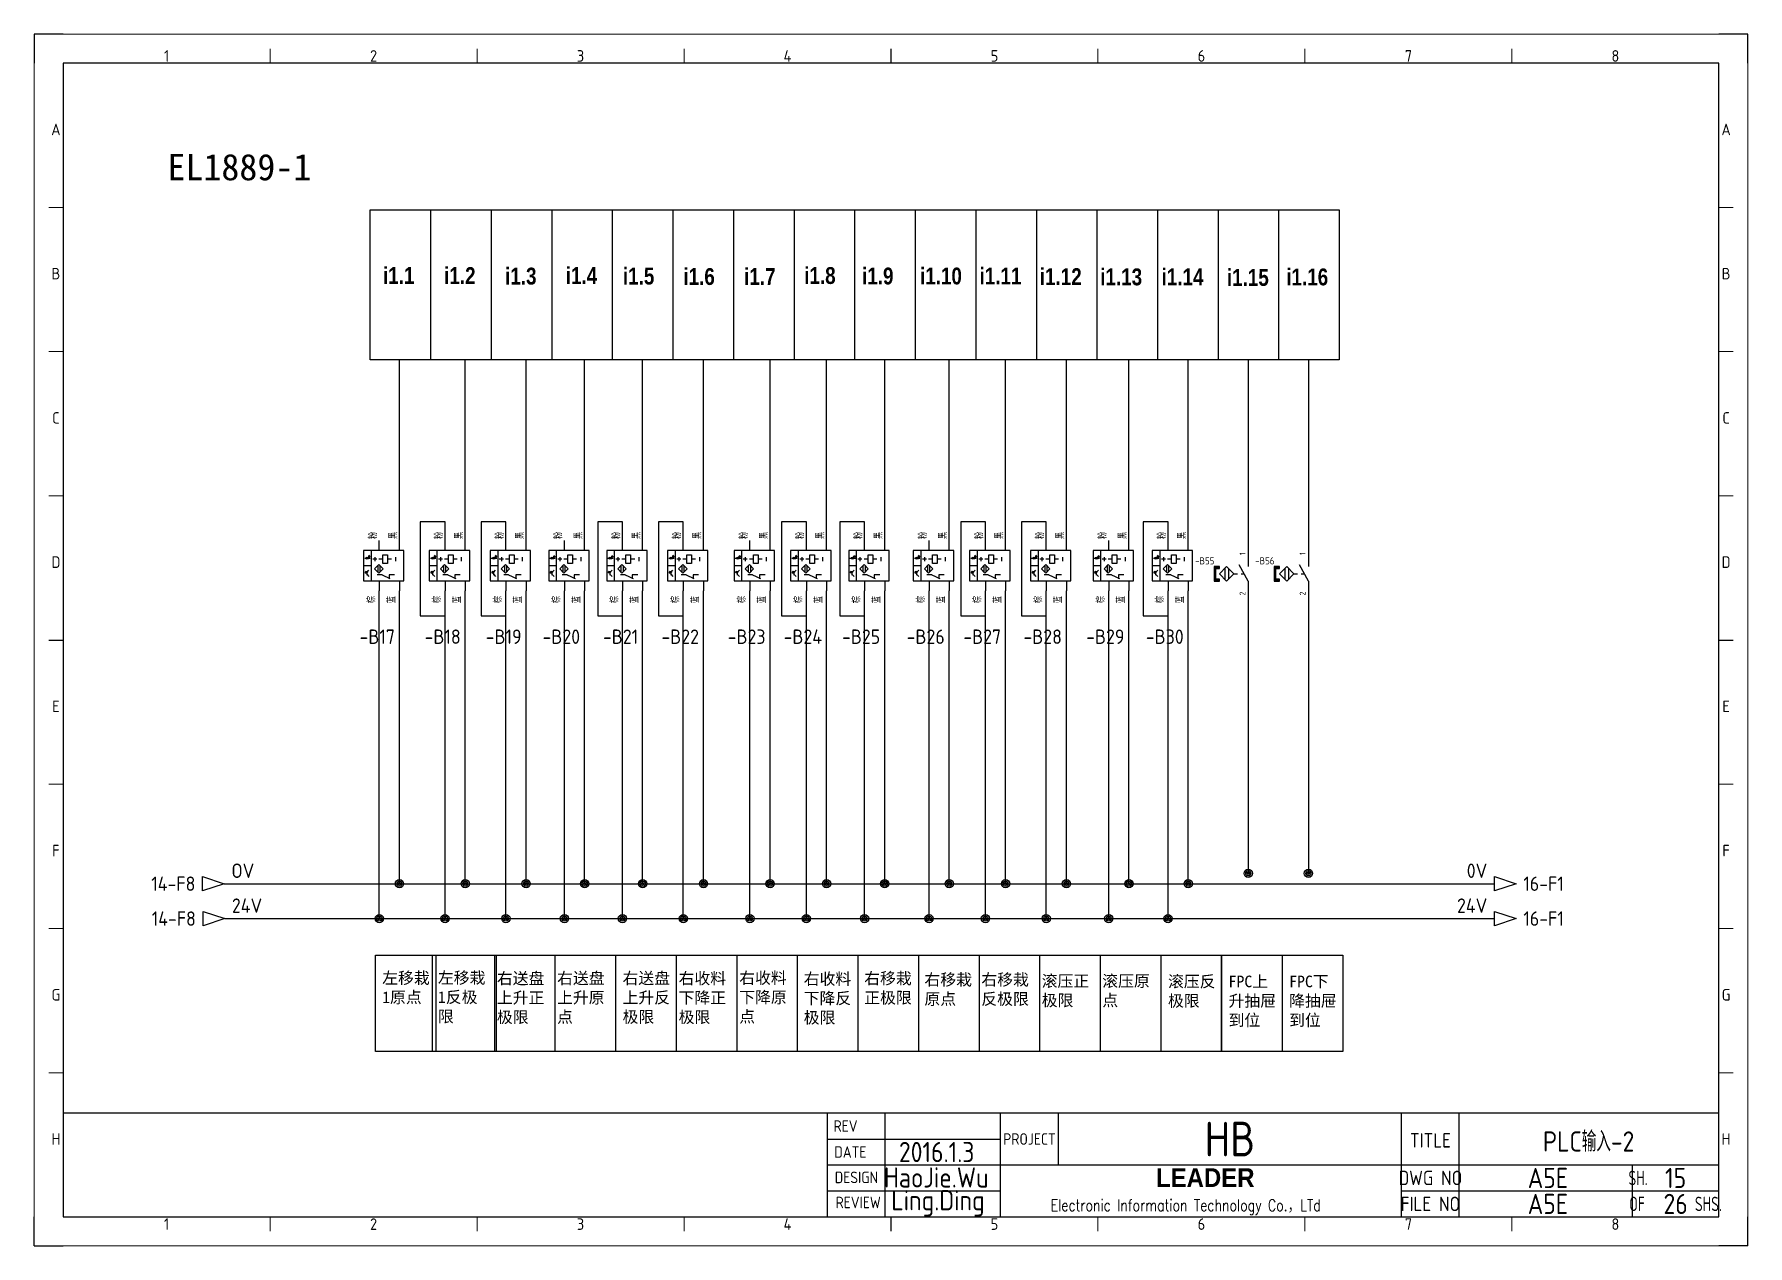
# Model space of a CAD drawing. Header units: millimetres. Extents: x -1699 to 15529, y -2130 to 61.
# Drawn here: x 7668 to 8262, y -2123 to -1703 of the extents above; entities that cross this region are included whole.
import ezdxf
from ezdxf.enums import TextEntityAlignment as Align

# ---------------------------------------------------------------- set-up
doc = ezdxf.new("R2010")
doc.units = ezdxf.units.MM
doc.header["$LTSCALE"] = 10
for name, color, linetype in [('AE_BOR', 1, 'Continuous'), ('SYMS', 7, 'Continuous'), ('TAGS', 51, 'Continuous'), ('TERMS', 123, 'Continuous'), ('WIREREF', 61, 'Continuous'), ('WIREREF_DEST', 61, 'Continuous'), ('XREF', 7, 'Continuous'), ('YEL_14_THHN', 7, 'Continuous'), ('图框_标题栏属性', 1, 'Continuous'), ('图框_标题栏文字', 6, 'Continuous'), ('轴1系统', 7, 'Continuous')]:
    doc.layers.add(name, color=color, linetype=linetype)
doc.layers.add('细实线', color=7, linetype='Continuous', lineweight=25)
doc.styles.add('ACGBTS', font='ISOCP.SHX')
doc.styles.add('CCFS', font='', dxfattribs={"height": 0.7})
doc.styles.get("Standard").update_dxf_attribs({"font": 'simplex.shx', "width": 0.8, "height": 1.625, "bigfont": 'spec_bar.shx'})
doc.styles.add('WD_IEC', font='ISOCP2.shx', dxfattribs={"height": 4, "bigfont": 'gbcbig.shx'})
doc.styles.add('工程字', font='gbenor.shx', dxfattribs={"bigfont": 'gbcbig.shx'})
doc.styles.get('CCFS').set_extended_font_data('SimSun')

# ---------------------------------------------------------------- blocks, each defined once
blk = doc.blocks.new('Border')
for p, q in [((584, 410), (10, 410)), ((10, 410), (10, 10)), ((584, 10), (584, 410)), ((10, 10), (584, 10))]:
    blk.add_line(p, q)
at = {"layer": 'AE_BOR', "color": 1, "lineweight": 30}
for p, q in [((10, 420), (0, 420)), ((0, 420), (0, 410)), ((594, 420), (584, 420)), ((594, 410), (594, 420)), ((297, 410), (297, 415)), ((5, 210), (10, 210)), ((584, 210), (589, 210)), ((0, 0), (0, 10)), ((297, 5), (297, 10)), ((594, 0), (594, 10)), ((0, 0), (10, 0)), ((594, 0), (584, 0))]:
    blk.add_line(p, q, dxfattribs=at)
at = {"layer": 'AE_BOR', "color": 1, "lineweight": 15}
for p, q in [((0, 420), (594, 420)), ((0, 0), (0, 420)), ((594, 420), (594, 0)), ((81.75, 410), (81.75, 415)), ((153.5, 410), (153.5, 415)), ((225.25, 410), (225.25, 415)), ((368.75, 410), (368.75, 415)), ((440.5, 410), (440.5, 415)), ((512.25, 410), (512.25, 415)), ((10, 360), (5, 360)), ((589, 360), (584, 360)), ((10, 310), (5, 310)), ((589, 310), (584, 310)), ((10, 260), (5, 260)), ((589, 260), (584, 260)), ((10, 160), (5, 160)), ((589, 160), (584, 160)), ((10, 110), (5, 110)), ((589, 110), (584, 110)), ((10, 60), (5, 60)), ((589, 60), (584, 60)), ((81.75, 5), (81.75, 10)), ((153.5, 5), (153.5, 10)), ((225.25, 5), (225.25, 10)), ((368.75, 5), (368.75, 10)), ((440.5, 5), (440.5, 10)), ((512.25, 5), (512.25, 10)), ((594, 0), (0, 0))]:
    blk.add_line(p, q, dxfattribs=at)
at = {"layer": 'AE_BOR', "color": 1, "lineweight": 15, "style": 'ACGBTS'}
for s, p in [('1', (45.875, 412.5)), ('2', (117.625, 412.5)), ('3', (189.375, 412.5)), ('4', (261.125, 412.5)), ('5', (332.875, 412.5)), ('6', (404.625, 412.5)), ('7', (476.375, 412.5)), ('8', (548.125, 412.5)), ('A', (7.5, 387)), ('A', (586.5, 387)), ('B', (7.5, 337)), ('B', (586.5, 337)), ('C', (7.5, 287)), ('C', (586.5, 287)), ('D', (7.5, 237)), ('D', (586.5, 237)), ('E', (7.5, 187)), ('E', (586.5, 187)), ('F', (7.5, 137)), ('F', (586.5, 137)), ('G', (7.5, 87)), ('G', (586.5, 87)), ('H', (7.5, 37)), ('H', (586.5, 37)), ('1', (45.875, 7.5)), ('2', (117.625, 7.5)), ('3', (189.375, 7.5)), ('4', (261.125, 7.5)), ('5', (332.875, 7.5)), ('6', (404.625, 7.5)), ('7', (476.375, 7.5)), ('8', (548.125, 7.5))]:
    blk.add_text(s, height=4, dxfattribs=at).set_placement(p, align=Align.MIDDLE)
blk = doc.blocks.new('TITLE3')
for p, q in [((-309, 0), (-309, 36)), ((-289, 0), (-289, 36)), ((-249, 0), (-249, 36)), ((-249, 0), (-249, 36)), ((-249, 0), (-249, 36)), ((-229, 36), (-229, 27)), ((-110, 0), (-110, 36)), ((-90, 0), (-90, 36)), ((-309, 27), (-249, 27)), ((-229, 27), (-229, 18)), ((-309, 18), (-248.01, 18)), ((-249, 18), (0, 18)), ((-30, 0), (-30, 18)), ((-309, 9), (-249, 9)), ((-110, 9), (0, 9)), ((-289, 4.18), (-289, 4.18)), ((-289, 4.18), (-289, 4.18))]:
    blk.add_line(p, q)
blk.add_lwpolyline([(-309, 36), (-574, 36), (-574, 0), (-309, 0)], close=True)
blk.add_lwpolyline([(-309, 0), (0, 0), (0, 36), (-309, 36)])
at = {"insert": (-248.01, 16.87), "char_height": 5, "attachment_point": 1}
blk.add_mtext_dynamic_manual_height_columns('\\pi52.854;{\\fArial Black|b0|i0|c0|p34;\\H1.3x;LEADER\\Fsimplex,spec_bar|c134;\\H1.0769x; }\\P\\pi16.37;{\\H0.8x;Electronic Information Technology Co.\\fSimSun|b0|i0|c134|p2;，\\Fsimplex,spec_bar|c134;LTd}', width=138.0147, gutter_width=8.12, heights=[69.93], dxfattribs=at)
at = {"layer": '图框_标题栏属性', "style": '工程字'}
for tag, height, p in [('版本', 7, (-271.17, 31.5)), ('项目', 12, (-169.5, 27)), ('名称', 7, (-45.16, 26.53)), ('日期', 7, (-271.17, 22.5)), ('制图', 7, (-271.33, 13.69)), ('文件', 7, (-59.26, 13.5)), ('页数', 7, (-16.34, 13.5)), ('审核', 7, (-270.7, 4.72)), ('图号', 7, (-59.26, 4.5)), ('总数', 7, (-16.34, 4.5))]:
    blk.add_attdef(tag, text='', height=height, dxfattribs=at).set_placement(p, align=Align.MIDDLE)
at = {"layer": '图框_标题栏文字', "style": '工程字'}
for s, height, p in [('REV', 4, (-302.75, 31.5)), ('DATE', 4, (-301.08, 22.5)), ('PROJECT', 4, (-239, 27)), ('TITLE', 5, (-100, 26.53)), ('DESIGN', 4, (-299, 13.69)), ('DWG NO', 5, (-100, 13.5)), ('REVIEW', 4, (-298.37, 5.01)), ('FILE NO', 5, (-100, 4.5))]:
    blk.add_text(s, height=height, dxfattribs=at).set_placement(p, align=Align.MIDDLE_CENTER)
at = {"layer": '图框_标题栏文字', "style": '工程字', "width": 0.8}
for s, p in [('SH.            ', (-15, 13.5)), ('OF        SHS.', (-15, 4.5))]:
    blk.add_text(s, height=5, dxfattribs=at).set_placement(p, align=Align.MIDDLE_CENTER)
blk = doc.blocks.new('*U261')
at = {"layer": 'SYMS'}
blk.add_line((0, 25.98), (0, -25.98), dxfattribs=at)
blk = doc.blocks.new('*U262')
at = {"layer": 'SYMS', "color": 0, "linetype": 'ByBlock', "lineweight": -2, "transparency": 16777216}
for p in [(0, 0), (21, 0), (42, 0), (63, 0), (84, 0), (105, 0), (126, 0), (147, 0), (168, 0), (189, 0), (210, 0), (231, 0), (252, 0), (273, 0), (294, 0), (315, 0)]:
    blk.add_blockref('*U261', p, dxfattribs=at)
blk = doc.blocks.new('4PINguangdiankaiguan')
for p, q in [((0, -3.5), (0, 0)), ((7, -3.5), (7, 0)), ((1.54, -3.5), (-5.46, -3.5)), ((-5.46, -3.5), (-5.46, -14)), ((-4.44, -5.83), (-3.81, -6.15)), ((-4.44, -6.46), (-4.44, -5.83)), ((-3.65, -5.52), (-3.89, -5.76)), ((-3.81, -6.46), (-3.81, -5.83)), ((-3.42, -5.29), (-3.73, -5.45)), ((-3.73, -5.45), (-3.57, -5.6)), ((-3.42, -5.76), (-3.65, -5.99)), ((-3.57, -5.6), (-3.42, -5.29)), ((-3.18, -5.52), (-3.5, -5.68)), ((-3.5, -5.68), (-3.34, -5.84)), ((-3.34, -5.84), (-3.18, -5.52)), ((-2.84, -3.5), (-2.84, -14)), ((-1.58, -5.8), (-1.58, -7.2)), ((8.54, -3.5), (1.54, -3.5)), ((5.63, -5.83), (5.63, -7.23)), ((8.54, -14), (8.54, -3.5)), ((-5.46, -8.75), (-2.84, -8.75)), ((-5.07, -6.15), (-3.18, -6.15)), ((-4.81, -11.11), (-5.05, -10.87)), ((-4.73, -11.03), (-4.89, -11.19)), ((-4.89, -11.19), (-4.58, -11.34)), ((-4.58, -10.87), (-4.81, -10.64)), ((-4.58, -11.34), (-4.73, -11.03)), ((-4.5, -10.79), (-4.66, -10.95)), ((-4.66, -10.95), (-4.34, -11.11)), ((-4.34, -11.11), (-4.5, -10.79)), ((-3.81, -6.15), (-4.44, -6.46)), ((-4.35, -11.1), (-3.58, -10.34)), ((-4.35, -10.71), (-4.35, -12.09)), ((-4.19, -10.79), (-4.35, -11.1)), ((-4.35, -11.1), (-4.03, -10.95)), ((-4.35, -11.75), (-3.58, -12.52)), ((-0.88, -6.5), (-2.28, -6.5)), ((-0.54, -8.76), (-0.54, -10.95)), ((1.21, -6.5), (-0.18, -6.5)), ((0.19, -8.76), (0.19, -10.95)), ((4.23, -6.5), (2.84, -6.5)), ((-5.46, -14), (8.54, -14)), ((0.95, -11.96), (-0.74, -11.96)), ((0, -14), (0, -17.5)), ((0.95, -11.96), (3.7, -13.19)), ((5.28, -11.96), (3.4, -11.96)), ((3.4, -11.96), (3.4, -13.37)), ((7, -14), (7, -17.5))]:
    blk.add_line(p, q)
for points in [[(1.21, -5.03), (2.84, -5.03), (2.84, -7.98), (1.21, -7.98)], [(-0.17, -8.4), (1.29, -9.86), (-0.17, -11.32), (-1.63, -9.86)]]:
    blk.add_lwpolyline(points, close=True)
for points in [[(-3.73, -5.45), (-3.57, -5.6), (-3.42, -5.29)], [(-3.5, -5.68), (-3.34, -5.84), (-3.18, -5.52)], [(-4.73, -11.03), (-4.89, -11.19), (-4.58, -11.34)], [(-4.5, -10.79), (-4.66, -10.95), (-4.34, -11.11)], [(-4.03, -10.95), (-4.19, -10.79), (-4.35, -11.1)]]:
    blk.add_solid(points)
at = {"style": 'WD_IEC'}
for tag, height, p in [('INST', 1.89, (-6.69, -0.35)), ('TAG1', 1.75, (-6.69, -6.48)), ('LOC', 1.89, (-6.69, -3.15)), ('DESC1', 1.89, (-6.69, -12.39)), ('XREF', 1.75, (-6.69, -9.69)), ('DESC3', 1.89, (-6.69, -17.99)), ('DESC2', 1.89, (-6.69, -15.19))]:
    blk.add_attdef(tag, text='', height=height, dxfattribs=at).set_placement(p, align=Align.RIGHT)
at = {"style": 'WD_IEC', "flags": 1}
for tag, p, height in [('X2TERM01', (0, 0), 0.224), ('X2TERM02', (7, 0), 0.224), ('MFG', (9.11, -4.46), 1.05), ('CAT', (9.11, -6.21), 1.05), ('X4LINK', (-5.49, -8.76), 0.224), ('X1LINK', (8.51, -8.76), 0.224), ('ASSYCODE', (9.24, -11.95), 0.7), ('X8TERM03', (0, -17.5), 0.224), ('X8TERM04', (7, -17.5), 0.224), ('FAMILY', (9.24, -13), 0.7), ('CATDESC', (9.24, -14.05), 0.7)]:
    blk.add_attdef(tag, p, '', height=height, dxfattribs=at)
at = {"style": 'WD_IEC'}
for tag, height, p in [('TERM01', 1.5, (-0.7, -0.19)), ('TERM02', 1.4, (6.3, -0.19))]:
    blk.add_attdef(tag, text='', height=height, rotation=90, dxfattribs=at).set_placement(p, align=Align.RIGHT)
for tag, p in [('TERM03', (-0.7, -17.82)), ('TERM04', (6.3, -17.82))]:
    blk.add_attdef(tag, p, '', height=1.4, rotation=90, dxfattribs=at)
blk = doc.blocks.new('HA1D3')
blk.add_lwpolyline([(0, 0), (-3.75, -1.25), (-3.75, 1.25)], close=True)
at = {"style": 'WD_IEC'}
for tag, p, height, flags in [('WIRENO', (1.25, 1), 2.5, 8), ('X1TERM01', (0, 0), 0.32, 1)]:
    blk.add_attdef(tag, p, '', height=height, dxfattribs=dict(at, flags=flags))
blk.add_attdef('XREF', text='', height=2.5, dxfattribs=at).set_placement((-5, 0), align=Align.MIDDLE_RIGHT)
at = {"style": 'WD_IEC', "flags": 1}
blk.add_attdef('SIGCODE', text='', height=1, dxfattribs=at).set_placement((-2.5, 1.8), align=Align.RIGHT)
at = {"style": 'WD_IEC'}
blk.add_attdef('DESC1', text='', height=2.5, dxfattribs=at).set_placement((1.25, -1), align=Align.TOP_LEFT)
blk = doc.blocks.new('WDDOT')
for radius in [0.72, 0.449, 0.223]:
    blk.add_circle((0, 0), radius)
blk = doc.blocks.new('*U265')
at = {"layer": 'SYMS'}
blk.add_line((0, -16.65), (0, 16.65), dxfattribs=at)
blk = doc.blocks.new('*U266')
at = {"layer": 'SYMS', "color": 0, "linetype": 'ByBlock', "lineweight": -2, "transparency": 16777216}
for p in [(0, 0), (21, 0), (42, 0), (63, 0), (84, 0), (105, 0), (126, 0), (147, 0), (168, 0), (189, 0), (210, 0), (231, 0), (252, 0)]:
    blk.add_blockref('*U265', p, dxfattribs=at)
blk = doc.blocks.new('HA1S1')
blk.add_lwpolyline([(0, 1.25), (3.75, 0), (0, -1.25)], close=True)
at = {"style": 'WD_IEC'}
for tag, height, flags, p in [('WIRENO', 2.5, 8, (-1.25, 1)), ('SIGCODE', 1, 1, (5, 1.8))]:
    blk.add_attdef(tag, text='', height=height, dxfattribs=dict(at, flags=flags)).set_placement(p, align=Align.RIGHT)
at = {"style": 'WD_IEC', "flags": 1}
blk.add_attdef('X4TERM01', (0, 0), '', height=0.32, dxfattribs=at)
at = {"style": 'WD_IEC'}
blk.add_attdef('XREF', text='', height=2.5, dxfattribs=at).set_placement((5, 0), align=Align.MIDDLE_LEFT)
blk.add_attdef('DESC1', text='', height=2.5, dxfattribs=at).set_placement((-1.25, -1), align=Align.TOP_RIGHT)
blk = doc.blocks.new('VPX11M')
for p, q in [((0, 7.5), (0, 2.5)), ((-8.125, 1.875), (-8.125, -1.875)), ((-6.875, 1.875), (-6.875, -1.875)), ((-5, 0), (-3.75, 0)), ((0, -2.5), (-3.125, 3.125)), ((-2.5, 0), (-1.389, 0)), ((0, -2.5), (0, -7.5))]:
    blk.add_line(p, q)
for points in [[(-11.25, 1.875), (-10, 1.875), (-10, 2.5), (-11.875, 2.5), (-11.875, -2.5), (-10, -2.5), (-10, -1.875), (-11.25, -1.875)], [(-7.5, 2.5), (-5, 0), (-7.5, -2.5), (-10, 0)]]:
    blk.add_lwpolyline(points, close=True)
for points in [[(-11.875, 2.5), (-11.875, 1.875), (-10, 2.5), (-10, 1.875)], [(-11.875, 1.875), (-11.875, -1.875), (-11.25, 1.875), (-11.25, -1.875)], [(-11.875, -1.875), (-11.875, -2.5), (-10, -1.875), (-10, -2.5)]]:
    blk.add_solid(points)
at = {"style": 'WD_IEC'}
for tag, p in [('INST', (-11.75, 10.25)), ('LOC', (-11.75, 6.75)), ('TAG1', (-11.75, 3.25)), ('DESC2', (-11.75, -13.35)), ('DESC1', (-11.75, -9.85)), ('DESC3', (-11.75, -16.85))]:
    blk.add_attdef(tag, text='', height=2.5, dxfattribs=at).set_placement(p, align=Align.RIGHT)
blk.add_attdef('TERM01', text='', height=2, rotation=90, dxfattribs=at).set_placement((-1, 7.5), align=Align.RIGHT)
at = {"style": 'WD_IEC', "flags": 1}
for tag, p, height in [('X2TERM01', (0, 7.5), 0.32), ('MFG', (2.75, 6.5), 1.5), ('X1LINK', (0, 0), 0.32), ('CAT', (2.75, 4), 1.5), ('ASSYCODE', (1, -4), 1), ('CONTACT', (1, -2.5), 1), ('FAMILY', (1, -5.5), 1), ('COMMON', (2.25, -3.75), 1), ('X8TERM02', (0, -7.5), 0.32), ('CATDESC', (1, -7), 1)]:
    blk.add_attdef(tag, p, '', height=height, dxfattribs=at)
at = {"style": 'WD_IEC'}
blk.add_attdef('TERM02', (-1, -7.5), '', height=2, rotation=90, dxfattribs=at)
at = {"lineweight": 15, "style": 'WD_IEC'}
for tag, p in [('XREF', (-11.75, -6)), ('WDTAGALT', (-11.5, -20))]:
    blk.add_attdef(tag, text='', height=2.5, dxfattribs=at).set_placement(p, align=Align.RIGHT)

msp = doc.modelspace()

# ---------------------------------------------------------------- linework, layer by layer
at = {"layer": 'SYMS'}
for p, q in [((7784.41, -1763.77), (7805.41, -1763.77)), ((7805.93, -2022.19), (7805.93, -2055.5))]:
    msp.add_line(p, q, dxfattribs=at)
for points in [[(7784.41, -1763.77), (8120.41, -1763.77), (8120.41, -1815.74), (7784.41, -1815.74)], [(7786.31, -2022.19), (8079.65, -2022.19), (8079.65, -2055.5), (7786.31, -2055.5)], [(7807.31, -2022.19), (8100.65, -2022.19), (8100.65, -2055.5), (7807.31, -2055.5)], [(7828.31, -2022.19), (8121.65, -2022.19), (8121.65, -2055.5), (7828.31, -2055.5)]]:
    msp.add_lwpolyline(points, close=True, dxfattribs=at)
at = {"layer": 'YEL_14_THHN'}
for p, q in [((7794.63, -1878.35), (7794.63, -1815.74)), ((7817.42, -1878.35), (7817.42, -1815.74)), ((7838.52, -1878.35), (7838.52, -1815.74)), ((7858.81, -1878.35), (7858.81, -1815.74)), ((7878.93, -1878.35), (7878.93, -1815.74)), ((7900.02, -1878.35), (7900.02, -1815.74)), ((7923.09, -1878.35), (7923.09, -1815.74)), ((7942.68, -1878.35), (7942.68, -1815.74)), ((7962.84, -1878.35), (7962.84, -1815.74)), ((7985.21, -1878.35), (7985.21, -1815.74)), ((8004.75, -1878.35), (8004.75, -1815.74)), ((8025.84, -1878.35), (8025.84, -1815.74)), ((8047.51, -1878.35), (8047.51, -1815.74)), ((8068.05, -1878.35), (8068.05, -1815.74)), ((8088.87, -1815.59), (8088.87, -1882.46)), ((8109.72, -1815.59), (8109.72, -1882.46)), ((7810.42, -1871.97), (7801.85, -1871.97)), ((7801.85, -1871.97), (7801.85, -1904.46)), ((7810.42, -1878.35), (7810.42, -1871.97)), ((7831.52, -1871.97), (7822.95, -1871.97)), ((7822.95, -1871.97), (7822.95, -1904.46)), ((7831.52, -1878.35), (7831.52, -1871.97)), ((7871.93, -1871.97), (7863.37, -1871.97)), ((7863.37, -1871.97), (7863.37, -1904.46)), ((7871.93, -1878.35), (7871.93, -1871.97)), ((7893.02, -1871.97), (7884.45, -1871.97)), ((7884.45, -1871.97), (7884.45, -1904.46)), ((7893.02, -1878.35), (7893.02, -1871.97)), ((7935.68, -1871.97), (7927.11, -1871.97)), ((7927.11, -1871.97), (7927.11, -1904.46)), ((7935.68, -1878.35), (7935.68, -1871.97)), ((7955.84, -1871.97), (7947.27, -1871.97)), ((7947.27, -1871.97), (7947.27, -1904.46)), ((7955.84, -1878.35), (7955.84, -1871.97)), ((7997.75, -1871.97), (7989.18, -1871.97)), ((7989.18, -1871.97), (7989.18, -1904.46)), ((7997.75, -1878.35), (7997.75, -1871.97)), ((8018.84, -1871.97), (8010.27, -1871.97)), ((8010.27, -1871.97), (8010.27, -1904.46)), ((8018.84, -1878.35), (8018.84, -1871.97)), ((8061.05, -1871.97), (8052.48, -1871.97)), ((8052.48, -1871.97), (8052.48, -1904.46)), ((8061.05, -1878.35), (8061.05, -1871.97)), ((7787.63, -2009.48), (7787.63, -1895.85)), ((7794.63, -1997.38), (7794.63, -1895.85)), ((7810.42, -2009.48), (7810.42, -1895.85)), ((7817.42, -1997.38), (7817.42, -1895.85)), ((7831.52, -2009.48), (7831.52, -1895.85)), ((7838.52, -1997.38), (7838.52, -1895.85)), ((7851.81, -2009.48), (7851.81, -1895.85)), ((7858.81, -1997.38), (7858.81, -1895.85)), ((7871.93, -2009.48), (7871.93, -1895.85)), ((7878.93, -1997.38), (7878.93, -1895.85)), ((7893.02, -2009.48), (7893.02, -1895.85)), ((7900.02, -1997.38), (7900.02, -1895.85)), ((7916.09, -2009.48), (7916.09, -1895.85)), ((7923.09, -1997.38), (7923.09, -1895.85)), ((7935.68, -2009.48), (7935.68, -1895.85)), ((7942.68, -1997.38), (7942.68, -1895.85)), ((7955.84, -2009.48), (7955.84, -1895.85)), ((7962.84, -1997.38), (7962.84, -1895.85)), ((7978.21, -2009.48), (7978.21, -1895.85)), ((7985.21, -1997.38), (7985.21, -1895.85)), ((7997.75, -2009.48), (7997.75, -1895.85)), ((8004.75, -1997.38), (8004.75, -1895.85)), ((8018.84, -2009.48), (8018.84, -1895.85)), ((8025.84, -1997.38), (8025.84, -1895.85)), ((8040.51, -2009.48), (8040.51, -1895.85)), ((8047.51, -1997.38), (8047.51, -1895.85)), ((8061.05, -2009.48), (8061.05, -1895.85)), ((8068.05, -1997.38), (8068.05, -1895.85)), ((8088.87, -1897.46), (8088.87, -1993.79)), ((8109.72, -1897.46), (8109.72, -1993.79)), ((7801.85, -1904.46), (7810.42, -1904.46)), ((7822.95, -1904.46), (7831.52, -1904.46)), ((7863.37, -1904.46), (7871.93, -1904.46)), ((7884.45, -1904.46), (7893.02, -1904.46)), ((7927.11, -1904.46), (7935.68, -1904.46)), ((7947.27, -1904.46), (7955.84, -1904.46)), ((7989.18, -1904.46), (7997.75, -1904.46)), ((8010.27, -1904.46), (8018.84, -1904.46)), ((8052.48, -1904.46), (8061.05, -1904.46)), ((7733.87, -1997.38), (8174.23, -1997.38)), ((7734.04, -2009.48), (8174.23, -2009.48))]:
    msp.add_line(p, q, dxfattribs=at)

# ---------------------------------------------------------------- block references
ref = msp.add_blockref('TITLE3', (8252.02, -2112.89))
ref.add_attrib('总数', '26', dxfattribs={"layer": '图框_标题栏属性', "height": 7, "style": '工程字'}).set_placement((8237.02, -2108.39), align=Align.MIDDLE)
ref.add_attrib('页数', '15', dxfattribs={"layer": '图框_标题栏属性', "height": 7, "style": '工程字'}).set_placement((8237.02, -2099.39), align=Align.MIDDLE)
ref.add_attrib('文件', 'A5E', dxfattribs={"layer": '图框_标题栏属性', "height": 7, "style": '工程字'}).set_placement((8192.76, -2099.39), align=Align.MIDDLE)
ref.add_attrib('图号', 'A5E', dxfattribs={"layer": '图框_标题栏属性', "height": 7, "style": '工程字'}).set_placement((8192.76, -2108.39), align=Align.MIDDLE)
ref.add_attrib('名称', 'PLC输入-2', dxfattribs={"layer": '图框_标题栏属性', "height": 7, "style": '工程字'}).set_placement((8206.86, -2086.36), align=Align.MIDDLE)
ref.add_attrib('项目', 'HB', dxfattribs={"layer": '图框_标题栏属性', "height": 12, "style": '工程字'}).set_placement((8082.52, -2085.89), align=Align.MIDDLE)
ref.add_attrib('审核', 'Ling.Ding', dxfattribs={"layer": '图框_标题栏属性', "height": 7, "style": '工程字'}).set_placement((7981.31, -2108.17), align=Align.MIDDLE)
ref.add_attrib('制图', 'HaoJie.Wu', dxfattribs={"layer": '图框_标题栏属性', "height": 7, "style": '工程字'}).set_placement((7980.69, -2099.2), align=Align.MIDDLE)
ref.add_attrib('日期', '2016.1.3', dxfattribs={"layer": '图框_标题栏属性', "height": 7, "style": '工程字'}).set_placement((7980.85, -2090.39), align=Align.MIDDLE)
at = {"layer": 'AE_BOR'}
msp.add_blockref('Border', (7668.02, -2122.89), dxfattribs=at)
at = {"layer": 'SYMS'}
for name, p in [('*U262', (7805.41, -1789.75)), ('*U266', (7827.65, -2038.85))]:
    msp.add_blockref(name, p, dxfattribs=at)
ref = msp.add_blockref('VPX11M', (8088.87, -1889.96), dxfattribs=at)
ref.add_attrib('TERM02', '2', (8087.87, -1897.46), dxfattribs={"layer": 'TERMS', "height": 2, "rotation": 90, "style": 'WD_IEC'})
ref.add_attrib('TERM01', '1', dxfattribs={"layer": 'TERMS', "height": 2, "rotation": 90, "style": 'WD_IEC'}).set_placement((8087.87, -1882.46), align=Align.RIGHT)
ref.add_attrib('TAG1', '-B55', dxfattribs={"layer": 'TAGS', "height": 2.5, "style": 'WD_IEC'}).set_placement((8077.12, -1886.71), align=Align.RIGHT)
ref = msp.add_blockref('VPX11M', (8109.72, -1889.96), dxfattribs=at)
ref.add_attrib('TERM02', '2', (8108.72, -1897.46), dxfattribs={"layer": 'TERMS', "height": 2, "rotation": 90, "style": 'WD_IEC'})
ref.add_attrib('TERM01', '1', dxfattribs={"layer": 'TERMS', "height": 2, "rotation": 90, "style": 'WD_IEC'}).set_placement((8108.72, -1882.46), align=Align.RIGHT)
ref.add_attrib('TAG1', '-B56', dxfattribs={"layer": 'TAGS', "height": 2.5, "style": 'WD_IEC'}).set_placement((8097.97, -1886.71), align=Align.RIGHT)
ref = msp.add_blockref('HA1D3', (7733.87, -1997.38), dxfattribs=dict(at, xscale=2, yscale=2, zscale=2))
ref.add_attrib('XREF', '14-F8', dxfattribs={"layer": 'XREF', "height": 5, "style": 'WD_IEC'}).set_placement((7723.87, -1997.38), align=Align.MIDDLE_RIGHT)
ref.add_attrib('WIRENO', 'OV', (7736.37, -1995.38), dxfattribs={"layer": 'WIREREF_DEST', "height": 5, "style": 'WD_IEC', "flags": 8})
at = {"layer": 'SYMS', "xscale": 2, "yscale": 2, "zscale": 2}
for p in [(8088.87, -1993.79), (8109.72, -1993.79), (7794.63, -1997.38), (7817.42, -1997.38), (7838.52, -1997.38), (7858.81, -1997.38), (7878.93, -1997.38), (7900.02, -1997.38), (7923.09, -1997.38), (7942.68, -1997.38), (7962.84, -1997.38), (7985.21, -1997.38), (8004.75, -1997.38), (8025.84, -1997.38), (8047.51, -1997.38), (8068.05, -1997.38), (7787.63, -2009.48), (7810.42, -2009.48), (7831.52, -2009.48), (7851.81, -2009.48), (7871.93, -2009.48), (7893.02, -2009.48), (7916.09, -2009.48), (7935.68, -2009.48), (7955.84, -2009.48), (7978.21, -2009.48), (7997.75, -2009.48), (8018.84, -2009.48), (8040.51, -2009.48), (8061.05, -2009.48)]:
    msp.add_blockref('WDDOT', p, dxfattribs=at)
at = {"layer": 'SYMS'}
ref = msp.add_blockref('HA1S1', (8174.23, -1997.38), dxfattribs=dict(at, xscale=2, yscale=2, zscale=2))
ref.add_attrib('XREF', '16-F1', dxfattribs={"layer": 'XREF', "height": 5, "style": 'WD_IEC'}).set_placement((8184.23, -1997.38), align=Align.MIDDLE_LEFT)
ref.add_attrib('WIRENO', '0V', dxfattribs={"layer": 'WIREREF', "height": 5, "style": 'WD_IEC', "flags": 8}).set_placement((8171.73, -1995.38), align=Align.RIGHT)
ref = msp.add_blockref('HA1D3', (7734.04, -2009.48), dxfattribs=dict(at, xscale=2, yscale=2, zscale=2))
ref.add_attrib('XREF', '14-F8', dxfattribs={"layer": 'XREF', "height": 5, "style": 'WD_IEC'}).set_placement((7724.04, -2009.48), align=Align.MIDDLE_RIGHT)
ref.add_attrib('WIRENO', '24V', (7736.54, -2007.48), dxfattribs={"layer": 'WIREREF_DEST', "height": 5, "style": 'WD_IEC', "flags": 8})
ref = msp.add_blockref('HA1S1', (8174.23, -2009.48), dxfattribs=dict(at, xscale=2, yscale=2, zscale=2))
ref.add_attrib('XREF', '16-F1', dxfattribs={"layer": 'XREF', "height": 5, "style": 'WD_IEC'}).set_placement((8184.23, -2009.48), align=Align.MIDDLE_LEFT)
ref.add_attrib('WIRENO', '24V', dxfattribs={"layer": 'WIREREF', "height": 5, "style": 'WD_IEC', "flags": 8}).set_placement((8171.73, -2007.48), align=Align.RIGHT)
at = {"layer": '轴1系统'}
ref = msp.add_blockref('4PINguangdiankaiguan', (7787.63, -1878.35), dxfattribs=at)
ref.add_attrib('TERM04', '蓝', (7793.19, -1900.16), dxfattribs={"layer": 'TERMS', "height": 2.5, "rotation": 90, "style": 'WD_IEC'})
ref.add_attrib('TERM02', '黑', dxfattribs={"layer": 'TERMS', "height": 2.5, "rotation": 90, "style": 'WD_IEC'}).set_placement((7793.82, -1875.37), align=Align.RIGHT)
ref.add_attrib('TAG1', '-B17', dxfattribs={"layer": 'TAGS', "height": 5, "style": 'WD_IEC'}).set_placement((7793.06, -1914.24), align=Align.RIGHT)
ref.add_attrib('TERM01', '粉', dxfattribs={"layer": 'TERMS', "height": 2.5, "rotation": 90, "style": 'WD_IEC'}).set_placement((7786.82, -1875.37), align=Align.RIGHT)
ref.add_attrib('TERM03', '棕', (7786.19, -1900.16), dxfattribs={"layer": 'TERMS', "height": 2.5, "rotation": 90, "style": 'WD_IEC'})
ref = msp.add_blockref('4PINguangdiankaiguan', (7810.42, -1878.35), dxfattribs=at)
ref.add_attrib('TERM04', '蓝', (7815.97, -1900.16), dxfattribs={"layer": 'TERMS', "height": 2.5, "rotation": 90, "style": 'WD_IEC'})
ref.add_attrib('TERM02', '黑', dxfattribs={"layer": 'TERMS', "height": 2.5, "rotation": 90, "style": 'WD_IEC'}).set_placement((7816.61, -1875.37), align=Align.RIGHT)
ref.add_attrib('TAG1', '-B18', dxfattribs={"layer": 'TAGS', "height": 5, "style": 'WD_IEC'}).set_placement((7815.85, -1914.24), align=Align.RIGHT)
ref.add_attrib('TERM01', '粉', dxfattribs={"layer": 'TERMS', "height": 2.5, "rotation": 90, "style": 'WD_IEC'}).set_placement((7809.61, -1875.37), align=Align.RIGHT)
ref.add_attrib('TERM03', '棕', (7808.98, -1900.16), dxfattribs={"layer": 'TERMS', "height": 2.5, "rotation": 90, "style": 'WD_IEC'})
ref = msp.add_blockref('4PINguangdiankaiguan', (7831.52, -1878.35), dxfattribs=at)
ref.add_attrib('TERM04', '蓝', (7837.08, -1900.16), dxfattribs={"layer": 'TERMS', "height": 2.5, "rotation": 90, "style": 'WD_IEC'})
ref.add_attrib('TERM02', '黑', dxfattribs={"layer": 'TERMS', "height": 2.5, "rotation": 90, "style": 'WD_IEC'}).set_placement((7837.71, -1875.37), align=Align.RIGHT)
ref.add_attrib('TAG1', '-B19', dxfattribs={"layer": 'TAGS', "height": 5, "style": 'WD_IEC'}).set_placement((7836.95, -1914.24), align=Align.RIGHT)
ref.add_attrib('TERM01', '粉', dxfattribs={"layer": 'TERMS', "height": 2.5, "rotation": 90, "style": 'WD_IEC'}).set_placement((7830.71, -1875.37), align=Align.RIGHT)
ref.add_attrib('TERM03', '棕', (7830.08, -1900.16), dxfattribs={"layer": 'TERMS', "height": 2.5, "rotation": 90, "style": 'WD_IEC'})
ref = msp.add_blockref('4PINguangdiankaiguan', (7851.81, -1878.35), dxfattribs=at)
ref.add_attrib('TERM04', '蓝', (7857.36, -1900.16), dxfattribs={"layer": 'TERMS', "height": 2.5, "rotation": 90, "style": 'WD_IEC'})
ref.add_attrib('TERM02', '黑', dxfattribs={"layer": 'TERMS', "height": 2.5, "rotation": 90, "style": 'WD_IEC'}).set_placement((7858, -1875.37), align=Align.RIGHT)
ref.add_attrib('TAG1', '-B20', dxfattribs={"layer": 'TAGS', "height": 5, "style": 'WD_IEC'}).set_placement((7857.24, -1914.24), align=Align.RIGHT)
ref.add_attrib('TERM01', '粉', dxfattribs={"layer": 'TERMS', "height": 2.5, "rotation": 90, "style": 'WD_IEC'}).set_placement((7851, -1875.37), align=Align.RIGHT)
ref.add_attrib('TERM03', '棕', (7850.36, -1900.16), dxfattribs={"layer": 'TERMS', "height": 2.5, "rotation": 90, "style": 'WD_IEC'})
ref = msp.add_blockref('4PINguangdiankaiguan', (7871.93, -1878.35), dxfattribs=at)
ref.add_attrib('TERM04', '蓝', (7877.49, -1900.16), dxfattribs={"layer": 'TERMS', "height": 2.5, "rotation": 90, "style": 'WD_IEC'})
ref.add_attrib('TERM02', '黑', dxfattribs={"layer": 'TERMS', "height": 2.5, "rotation": 90, "style": 'WD_IEC'}).set_placement((7878.13, -1875.37), align=Align.RIGHT)
ref.add_attrib('TAG1', '-B21', dxfattribs={"layer": 'TAGS', "height": 5, "style": 'WD_IEC'}).set_placement((7877.36, -1914.24), align=Align.RIGHT)
ref.add_attrib('TERM01', '粉', dxfattribs={"layer": 'TERMS', "height": 2.5, "rotation": 90, "style": 'WD_IEC'}).set_placement((7871.13, -1875.37), align=Align.RIGHT)
ref.add_attrib('TERM03', '棕', (7870.49, -1900.16), dxfattribs={"layer": 'TERMS', "height": 2.5, "rotation": 90, "style": 'WD_IEC'})
ref = msp.add_blockref('4PINguangdiankaiguan', (7893.02, -1878.35), dxfattribs=at)
ref.add_attrib('TERM04', '蓝', (7898.57, -1900.16), dxfattribs={"layer": 'TERMS', "height": 2.5, "rotation": 90, "style": 'WD_IEC'})
ref.add_attrib('TERM02', '黑', dxfattribs={"layer": 'TERMS', "height": 2.5, "rotation": 90, "style": 'WD_IEC'}).set_placement((7899.21, -1875.37), align=Align.RIGHT)
ref.add_attrib('TAG1', '-B22', dxfattribs={"layer": 'TAGS', "height": 5, "style": 'WD_IEC'}).set_placement((7898.45, -1914.24), align=Align.RIGHT)
ref.add_attrib('TERM01', '粉', dxfattribs={"layer": 'TERMS', "height": 2.5, "rotation": 90, "style": 'WD_IEC'}).set_placement((7892.21, -1875.37), align=Align.RIGHT)
ref.add_attrib('TERM03', '棕', (7891.57, -1900.16), dxfattribs={"layer": 'TERMS', "height": 2.5, "rotation": 90, "style": 'WD_IEC'})
ref = msp.add_blockref('4PINguangdiankaiguan', (7916.09, -1878.35), dxfattribs=at)
ref.add_attrib('TERM04', '蓝', (7921.64, -1900.16), dxfattribs={"layer": 'TERMS', "height": 2.5, "rotation": 90, "style": 'WD_IEC'})
ref.add_attrib('TERM02', '黑', dxfattribs={"layer": 'TERMS', "height": 2.5, "rotation": 90, "style": 'WD_IEC'}).set_placement((7922.28, -1875.37), align=Align.RIGHT)
ref.add_attrib('TAG1', '-B23', dxfattribs={"layer": 'TAGS', "height": 5, "style": 'WD_IEC'}).set_placement((7921.52, -1914.24), align=Align.RIGHT)
ref.add_attrib('TERM01', '粉', dxfattribs={"layer": 'TERMS', "height": 2.5, "rotation": 90, "style": 'WD_IEC'}).set_placement((7915.28, -1875.37), align=Align.RIGHT)
ref.add_attrib('TERM03', '棕', (7914.64, -1900.16), dxfattribs={"layer": 'TERMS', "height": 2.5, "rotation": 90, "style": 'WD_IEC'})
ref = msp.add_blockref('4PINguangdiankaiguan', (7935.68, -1878.35), dxfattribs=at)
ref.add_attrib('TERM04', '蓝', (7941.23, -1900.16), dxfattribs={"layer": 'TERMS', "height": 2.5, "rotation": 90, "style": 'WD_IEC'})
ref.add_attrib('TERM02', '黑', dxfattribs={"layer": 'TERMS', "height": 2.5, "rotation": 90, "style": 'WD_IEC'}).set_placement((7941.87, -1875.37), align=Align.RIGHT)
ref.add_attrib('TAG1', '-B24', dxfattribs={"layer": 'TAGS', "height": 5, "style": 'WD_IEC'}).set_placement((7941.11, -1914.24), align=Align.RIGHT)
ref.add_attrib('TERM01', '粉', dxfattribs={"layer": 'TERMS', "height": 2.5, "rotation": 90, "style": 'WD_IEC'}).set_placement((7934.87, -1875.37), align=Align.RIGHT)
ref.add_attrib('TERM03', '棕', (7934.23, -1900.16), dxfattribs={"layer": 'TERMS', "height": 2.5, "rotation": 90, "style": 'WD_IEC'})
ref = msp.add_blockref('4PINguangdiankaiguan', (7955.84, -1878.35), dxfattribs=at)
ref.add_attrib('TERM04', '蓝', (7961.4, -1900.16), dxfattribs={"layer": 'TERMS', "height": 2.5, "rotation": 90, "style": 'WD_IEC'})
ref.add_attrib('TERM02', '黑', dxfattribs={"layer": 'TERMS', "height": 2.5, "rotation": 90, "style": 'WD_IEC'}).set_placement((7962.03, -1875.37), align=Align.RIGHT)
ref.add_attrib('TAG1', '-B25', dxfattribs={"layer": 'TAGS', "height": 5, "style": 'WD_IEC'}).set_placement((7961.27, -1914.24), align=Align.RIGHT)
ref.add_attrib('TERM01', '粉', dxfattribs={"layer": 'TERMS', "height": 2.5, "rotation": 90, "style": 'WD_IEC'}).set_placement((7955.03, -1875.37), align=Align.RIGHT)
ref.add_attrib('TERM03', '棕', (7954.4, -1900.16), dxfattribs={"layer": 'TERMS', "height": 2.5, "rotation": 90, "style": 'WD_IEC'})
ref = msp.add_blockref('4PINguangdiankaiguan', (7978.21, -1878.35), dxfattribs=at)
ref.add_attrib('TERM04', '蓝', (7983.77, -1900.16), dxfattribs={"layer": 'TERMS', "height": 2.5, "rotation": 90, "style": 'WD_IEC'})
ref.add_attrib('TERM02', '黑', dxfattribs={"layer": 'TERMS', "height": 2.5, "rotation": 90, "style": 'WD_IEC'}).set_placement((7984.4, -1875.37), align=Align.RIGHT)
ref.add_attrib('TAG1', '-B26', dxfattribs={"layer": 'TAGS', "height": 5, "style": 'WD_IEC'}).set_placement((7983.64, -1914.24), align=Align.RIGHT)
ref.add_attrib('TERM01', '粉', dxfattribs={"layer": 'TERMS', "height": 2.5, "rotation": 90, "style": 'WD_IEC'}).set_placement((7977.4, -1875.37), align=Align.RIGHT)
ref.add_attrib('TERM03', '棕', (7976.77, -1900.16), dxfattribs={"layer": 'TERMS', "height": 2.5, "rotation": 90, "style": 'WD_IEC'})
ref = msp.add_blockref('4PINguangdiankaiguan', (7997.75, -1878.35), dxfattribs=at)
ref.add_attrib('TERM04', '蓝', (8003.3, -1900.16), dxfattribs={"layer": 'TERMS', "height": 2.5, "rotation": 90, "style": 'WD_IEC'})
ref.add_attrib('TERM02', '黑', dxfattribs={"layer": 'TERMS', "height": 2.5, "rotation": 90, "style": 'WD_IEC'}).set_placement((8003.94, -1875.37), align=Align.RIGHT)
ref.add_attrib('TAG1', '-B27', dxfattribs={"layer": 'TAGS', "height": 5, "style": 'WD_IEC'}).set_placement((8003.18, -1914.24), align=Align.RIGHT)
ref.add_attrib('TERM01', '粉', dxfattribs={"layer": 'TERMS', "height": 2.5, "rotation": 90, "style": 'WD_IEC'}).set_placement((7996.94, -1875.37), align=Align.RIGHT)
ref.add_attrib('TERM03', '棕', (7996.3, -1900.16), dxfattribs={"layer": 'TERMS', "height": 2.5, "rotation": 90, "style": 'WD_IEC'})
ref = msp.add_blockref('4PINguangdiankaiguan', (8018.84, -1878.35), dxfattribs=at)
ref.add_attrib('TERM04', '蓝', (8024.39, -1900.16), dxfattribs={"layer": 'TERMS', "height": 2.5, "rotation": 90, "style": 'WD_IEC'})
ref.add_attrib('TERM02', '黑', dxfattribs={"layer": 'TERMS', "height": 2.5, "rotation": 90, "style": 'WD_IEC'}).set_placement((8025.03, -1875.37), align=Align.RIGHT)
ref.add_attrib('TAG1', '-B28', dxfattribs={"layer": 'TAGS', "height": 5, "style": 'WD_IEC'}).set_placement((8024.27, -1914.24), align=Align.RIGHT)
ref.add_attrib('TERM01', '粉', dxfattribs={"layer": 'TERMS', "height": 2.5, "rotation": 90, "style": 'WD_IEC'}).set_placement((8018.03, -1875.37), align=Align.RIGHT)
ref.add_attrib('TERM03', '棕', (8017.39, -1900.16), dxfattribs={"layer": 'TERMS', "height": 2.5, "rotation": 90, "style": 'WD_IEC'})
ref = msp.add_blockref('4PINguangdiankaiguan', (8040.51, -1878.35), dxfattribs=at)
ref.add_attrib('TERM04', '蓝', (8046.07, -1900.16), dxfattribs={"layer": 'TERMS', "height": 2.5, "rotation": 90, "style": 'WD_IEC'})
ref.add_attrib('TERM02', '黑', dxfattribs={"layer": 'TERMS', "height": 2.5, "rotation": 90, "style": 'WD_IEC'}).set_placement((8046.7, -1875.37), align=Align.RIGHT)
ref.add_attrib('TAG1', '-B29', dxfattribs={"layer": 'TAGS', "height": 5, "style": 'WD_IEC'}).set_placement((8045.94, -1914.24), align=Align.RIGHT)
ref.add_attrib('TERM01', '粉', dxfattribs={"layer": 'TERMS', "height": 2.5, "rotation": 90, "style": 'WD_IEC'}).set_placement((8039.7, -1875.37), align=Align.RIGHT)
ref.add_attrib('TERM03', '棕', (8039.07, -1900.16), dxfattribs={"layer": 'TERMS', "height": 2.5, "rotation": 90, "style": 'WD_IEC'})
ref = msp.add_blockref('4PINguangdiankaiguan', (8061.05, -1878.35), dxfattribs=at)
ref.add_attrib('TERM04', '蓝', (8066.6, -1900.16), dxfattribs={"layer": 'TERMS', "height": 2.5, "rotation": 90, "style": 'WD_IEC'})
ref.add_attrib('TERM02', '黑', dxfattribs={"layer": 'TERMS', "height": 2.5, "rotation": 90, "style": 'WD_IEC'}).set_placement((8067.24, -1875.37), align=Align.RIGHT)
ref.add_attrib('TAG1', '-B30', dxfattribs={"layer": 'TAGS', "height": 5, "style": 'WD_IEC'}).set_placement((8066.48, -1914.24), align=Align.RIGHT)
ref.add_attrib('TERM01', '粉', dxfattribs={"layer": 'TERMS', "height": 2.5, "rotation": 90, "style": 'WD_IEC'}).set_placement((8060.24, -1875.37), align=Align.RIGHT)
ref.add_attrib('TERM03', '棕', (8059.6, -1900.16), dxfattribs={"layer": 'TERMS', "height": 2.5, "rotation": 90, "style": 'WD_IEC'})

# ---------------------------------------------------------------- texts
at = {"layer": 'SYMS', "attachment_point": 1, "style": 'CCFS'}
for s, insert, char_height in [('\\P{\\fSimSun|b1|i0|c134|p2;EL1889-1}', (7714.18, -1729.07), 9.1652), ('\\P左移栽1原点', (7788.62, -2021.32), 4.024), ('\\P左移栽1反极限', (7807.95, -2021.26), 4.024), ('\\P右送盘上升正极限', (7828.39, -2021.47), 4.024), ('\\P右送盘上升原点', (7849.26, -2021.41), 4.024), ('\\P右送盘上升反极限', (7871.96, -2021.41), 4.024), ('\\P右收料下降正极限', (7891.39, -2021.47), 4.024), ('\\P右收料下降原点', (7912.4, -2021.32), 4.024), ('\\P右收料下降反极限', (7934.76, -2021.65), 4.024), ('\\P右移栽正极限', (7955.73, -2021.46), 4.024), ('\\P右移栽原点', (7976.61, -2021.9), 4.024), ('\\P右移栽反极限', (7996.33, -2021.9), 4.024), ('\\P滚压正极限', (8017.26, -2022.38), 4.024), ('\\P滚压原点', (8038.26, -2022.38), 4.024), ('\\P滚压反极限', (8061.04, -2022.54), 4.024), ('\\PFPC上升抽屉到位', (8082.04, -2022.54), 4.024), ('\\PFPC下降抽屉到位', (8103.04, -2022.54), 4.024)]:
    msp.add_mtext_dynamic_manual_height_columns(s, width=17.3119, gutter_width=0, heights=[28.12], dxfattribs=dict(at, insert=insert, char_height=char_height))
at = {"layer": '细实线', "char_height": 5.8437, "width": 4.8714, "attachment_point": 1}
for s, insert in [('{\\fArial|b1|i0|c0|p34;i1.1}', (7788.9, -1783.62)), ('{\\fArial|b1|i0|c0|p34;i1.2}', (7810.1, -1783.63)), ('{\\fArial|b1|i0|c0|p34;i1.3}', (7831.24, -1783.8)), ('{\\fArial|b1|i0|c0|p34;i1.4}', (7852.27, -1783.63)), ('{\\fArial|b1|i0|c0|p34;i1.5}', (7872.08, -1783.8)), ('{\\fArial|b1|i0|c0|p34;i1.6}', (7893.04, -1783.95)), ('{\\fArial|b1|i0|c0|p34;i1.7}', (7914.11, -1783.95)), ('{\\fArial|b1|i0|c0|p34;i1.8}', (7934.93, -1783.61)), ('{\\fArial|b1|i0|c0|p34;i1.9}', (7954.99, -1783.78)), ('{\\fArial|b1|i0|c0|p34;i1.10}', (7975.07, -1783.78)), ('{\\fArial|b1|i0|c0|p34;i1.11}', (7995.72, -1783.78)), ('{\\fArial|b1|i0|c0|p34;i1.12}', (8016.6, -1783.99)), ('{\\fArial|b1|i0|c0|p34;i1.13}', (8037.56, -1784.07)), ('{\\fArial|b1|i0|c0|p34;i1.14}', (8058.82, -1784.08)), ('{\\fArial|b1|i0|c0|p34;i1.15}', (8081.46, -1784.28)), ('{\\fArial|b1|i0|c0|p34;i1.16}', (8102.05, -1784.1))]:
    msp.add_mtext(s, dxfattribs=dict(at, insert=insert))

doc.saveas('drawing.dxf')
